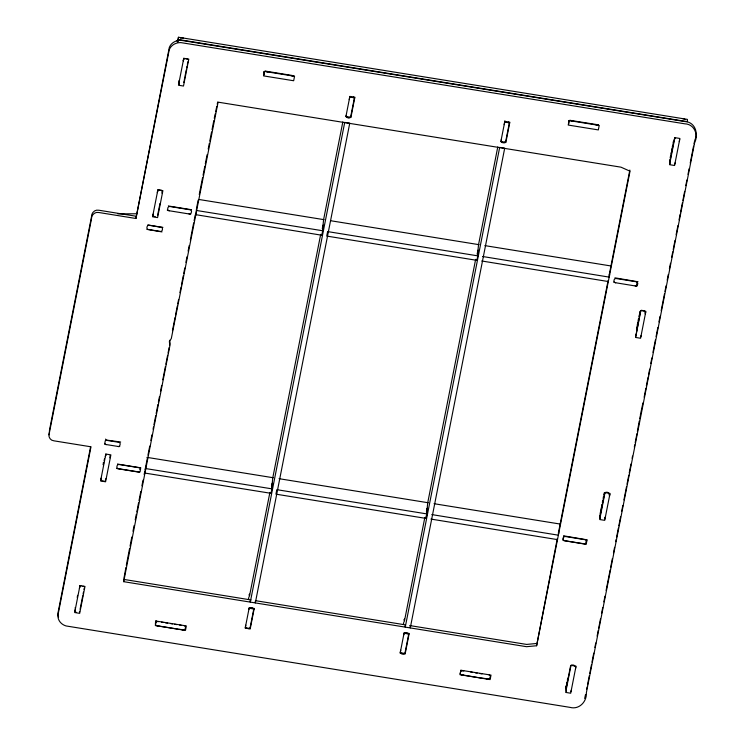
<?xml version="1.0" encoding="UTF-8"?>
<svg xmlns="http://www.w3.org/2000/svg" width="745" height="745" viewBox="0 0 745 745"><rect width="100%" height="100%" fill="white"/><g stroke="black" fill="none" stroke-linecap="round" stroke-linejoin="round"><path stroke-width="1.12" d="M103.313 464.778L103.359 462.505M105.529 439.094L106.321 440.044L120.671 442.018M123.698 581.677L169.99 345.242L169.329 341.666L171.313 338.519L218.099 102.158L620.967 167.169L630.019 171.201L536.605 645.747L526.575 646.697L123.698 581.677L123.745 579.405L251.009 599.948M57.905 615.379L90.992 446.804L53.882 440.817C49.794 440.491 47.755 435.899 49.468 432.342L91.449 219.077C91.272 215.1 94.829 211.571 98.824 212.502L135.935 218.49L169.255 47.68A11.78 10.542 1.1 0 1 172.887 42.8A11.883 10.635 1.1 0 1 176.658 40.882M272.558 483.337L271.152 493.348L145.033 473.094L145.052 472.088M145.033 473.094L145.769 466.296M177.748 40.928A4.535 4.051 1.1 0 1 178.502 39.532L687.374 121.658L687.421 119.386L178.455 37.25L177.962 41.804M323.358 225.251L321.961 235.262L195.842 214.681M195.833 215.007L196.568 208.218M255.358 600.973L255.321 602.901L349.75 123.195L344.73 122.385L250.301 602.09L250.283 600.284M271.152 493.348L271.18 492.221M271.869 484.464L271.804 487.873L272.754 477.927L320.695 234.349M321.961 235.262L321.98 234.135M322.65 227.514L322.604 229.795L323.553 219.85L342.83 121.91M426.112 518.427L426.997 513.938L276.814 489.67L275.929 494.159L426.112 518.427L426.168 515.782M426.82 509.468L426.755 512.886L427.695 502.94L475.645 259.353M426.997 513.938L427.36 508.323L426.475 512.811M476.912 260.35L477.796 255.861L327.614 231.583L326.729 236.072L476.912 260.35L476.93 259.418M477.601 252.527L477.554 254.799L478.504 244.854L497.781 146.914M477.796 255.861L478.16 250.236L477.275 254.725M536.605 645.747L557.307 538.533M557.493 539.138L557.484 539.622L430.889 519.069M565.883 688.166L565.921 685.884M566.74 684.813L566.787 682.532M608.293 281.051L608.283 281.536L481.689 260.983M635.569 336.619L635.606 334.943M565.893 687.933L566.144 686.294M599.883 515.019L600.023 516.164M178.912 80.777L178.875 81.438M609.14 494.205L609.028 494.969M504.188 124.62L504.877 120.82M183.633 58.622L183.261 60.922M105.725 454.376L105.352 456.694M79.799 586.185L79.417 588.42M157.698 190.431L157.325 192.648M248.895 609.391L249.212 607.613L254.231 608.423L250.199 628.948L245.179 628.137L245.785 625.185M403.762 634.805C403.501 631.732 409.666 632.57 408.465 635.42L405.075 652.62C404.87 655.079 399.758 654.333 400.391 651.922L404.163 632.626L409.182 633.436L405.15 653.952L400.13 653.142L400.736 650.189M669.783 159.803L669.857 161.292M575.838 666.803L575.485 668.926M609.838 494.14L609.485 496.217M645.673 312.127L645.31 314.204M679.663 139.464L679.291 141.587M349.247 99.616L349.852 96.394L354.871 97.204L351.156 116.229C351.77 119.07 344.376 117.878 346.136 115.419L349.629 97.642L350.746 96.524M505.743 121.537L504.607 122.543L501.078 140.423C499.327 142.882 506.721 144.074 506.097 141.233L509.822 122.208L504.803 121.398M694.666 140.498C698.754 132.508 694.414 121.817 684.869 121.547L181.054 40.323M637.385 431.383L639.247 421.102M639.657 418.811L640.076 416.529M123.94 578.325L125.933 567.457M126.333 565.278L129.593 548.404M346.136 115.382C345.28 117.85 350.429 118.734 350.765 116.322L354.275 98.498L353.586 96.98M178.94 82.621L179.154 84.632M155.426 622.447L155.761 620.715M75.096 608.144L75.198 607.622M75.152 609.904L74.826 611.366M101.013 478.532L100.966 480.264M644.844 313.002L644.947 312.49M185.142 628.733L185.328 627.784M90.601 446.749L57.952 613.098A11.78 10.542 1.1 0 0 58.594 617.037M135.935 218.49L169.208 49.952A11.78 10.542 1.1 0 1 171.313 46.46A11.883 10.635 1.1 0 1 174.628 43.964A11.78 10.542 1.1 0 1 180.97 42.623L684.832 123.819C694.377 124.089 698.717 134.78 694.619 142.779L586.38 692.636C586.995 701.65 579.116 709.994 569.962 707.359L66.175 625.968A11.78 10.542 1.1 0 1 62.263 624.068A11.883 10.635 1.1 0 1 59.451 621.088A11.78 10.542 1.1 0 1 57.933 615.407M177.561 41.813L178.455 37.25M77.201 597.406L77.62 595.32M103.294 464.889L103.704 462.785M104.095 460.82L104.477 458.846M80.097 609.242L82.751 595.767M83.105 593.942L83.468 592.117M83.989 589.444L84.222 588.271M105.79 478.7L105.408 480.32M109.888 457.877L110.13 455.456M159.97 203.459L157.586 215.51M161.991 193.188L161.991 190.543M183.792 82.444L184.145 80.665M184.322 79.78L184.862 77.033M185.039 76.12L185.654 73.019M185.859 71.986L186.259 69.937M186.66 67.888L187.014 66.1M187.358 64.321L187.861 61.816M130.049 546.122L131.837 537.005M132.964 531.306L134.081 525.616M135.208 519.917L136.326 514.218M136.773 511.936L137.22 509.664M137.443 508.518L138.561 502.847M139.008 500.575L140.796 491.495M141.913 485.824L143.031 480.153M144.148 474.472L144.595 472.209M145.042 469.937L147.501 457.449M147.948 455.186L149.736 446.106M150.844 440.444L151.952 434.829M153.06 429.213L153.498 426.969M153.945 424.715L155.714 415.738M156.152 413.494L157.921 404.507M158.368 402.263L159.467 396.647M160.575 391.032L161.684 385.416M162.783 379.801L165.418 366.41M165.865 364.175L167.616 355.244M168.063 353.009L169.162 347.431M169.599 345.196L170.037 342.961L169.534 340.288M172.458 330.659L175.094 317.268M175.531 315.033L177.291 306.102M177.729 303.876L178.614 299.406M179.936 292.673L181.044 287.058M181.482 284.813L183.251 275.827M183.698 273.583L184.797 267.967M185.905 262.352L187.014 256.736M188.113 251.121L189.221 245.505M190.329 239.89L190.767 237.646M190.99 236.51L193.672 222.895M194.119 220.622L195.237 214.951M196.578 208.134L198.142 200.191M199.26 194.519L202.612 177.496M203.059 175.224L204.847 166.126M205.294 163.853L207.091 154.737M208.209 149.037L209.336 143.338M209.783 141.066L211.571 131.949M212.027 129.667L213.815 120.55M248.43 599.418L248.942 596.801M269.895 492.445L249.491 596.102L249.51 594.249L249.24 595.106M271.487 486.662L272.149 483.3M322.287 228.585L322.948 225.214M403.38 624.422L403.892 621.805M424.846 517.449L404.433 621.107L404.47 619.3M426.438 511.75L427.099 508.379M477.247 253.663L477.908 250.301M501.18 139.911L501.674 141.969M558.433 532.824L608.06 280.716M609.177 275.017L629.842 170.065M563.769 535.683L562.885 540.172L563.76 540.619L585.551 544.213A1.332 0.587 11.1 0 0 586.268 544.101M585.551 544.213L586.427 539.725A1.332 0.587 11.1 0 0 587.153 539.613M635.159 285.903C637.683 287.104 639.024 281.889 636.304 281.778L616.236 278.546C613.75 277.736 612.846 282.942 615.631 282.746L636.351 286.127L637.236 281.638A1.332 0.587 11.1 0 0 637.953 281.526M566.638 683.78L566.992 682.001M567.345 680.222L567.746 678.164M600.116 513.705L600.619 511.172M600.796 510.278L601.327 507.578M601.532 506.544L601.941 504.477M602.351 502.4L602.761 500.314M603.143 498.349L603.506 496.505M603.869 494.68L604.223 492.883M636.537 328.685L637.087 325.919M637.264 324.997L637.888 321.868M638.093 320.825L638.493 318.758M638.903 316.681L639.257 314.893M639.61 313.096L639.946 311.401M670.193 157.744L670.547 155.956M670.9 154.131L671.264 152.297M671.673 150.229L672.083 148.153M672.279 147.128L672.688 145.079M673.061 143.161L673.415 141.373M586.65 689.227L587.097 686.974M587.535 684.72L589.314 675.687M589.761 673.433L591.539 664.4M591.977 662.147L593.756 653.123M594.873 647.48L595.758 642.963M597.108 636.109L598.226 630.4M598.682 628.119L600.479 618.993M601.597 613.284L602.724 607.575M603.85 601.867L604.968 596.158M606.095 590.45L610.146 569.897M610.593 567.625L612.362 558.601M613.48 552.958L614.588 547.314M615.696 541.671L616.143 539.417M616.59 537.154L618.359 528.13M618.806 525.868L620.585 516.844M621.693 511.2L622.801 505.557M623.919 499.914L626.573 486.401M627.02 484.157L628.789 475.17M629.227 472.926L630.996 463.949M632.105 458.343L632.542 456.089M634.312 447.112L634.749 444.867M635.196 442.623L636.966 433.646M644.136 397.215L645.896 388.238M646.343 385.994L648.113 377.017M648.55 374.772L649.659 369.157M650.757 363.541L651.866 357.935M652.974 352.32L655.404 339.971M656.066 336.591L657.844 327.558M658.952 321.915L660.07 316.271M661.178 310.637L664.512 293.707M664.95 291.444L666.067 285.81M667.175 280.167L668.284 274.523M669.392 268.88L670.509 263.236M671.627 257.537L672.754 251.829M673.201 249.547L674.998 240.412M676.125 234.703L677.922 225.577M679.049 219.868L680.166 214.16M680.613 211.869L682.42 202.742M682.867 200.461L684.664 191.325M685.782 185.645L686.89 180.001M687.998 174.358L689.116 168.715M690.224 163.071L693.558 146.141M694.005 143.887L694.442 141.634M249.258 595.218L249.473 594.277M404.209 620.222L404.442 619.244M263.795 71.883L263.954 72.489M489.838 678.118L490.108 676.73M183.298 60.485L184.453 58.492M157.446 191.856L158.415 189.919L161.851 190.413M604.53 517.831L604.633 517.319M179.024 82.425L178.66 83.962M101.115 478.197L100.752 479.724M571.313 690.093L570.949 691.705M105.408 456.182L106.2 454.478M79.51 587.758L80.125 586.222M605.294 517.477L604.949 518.995M75.189 609.922L75.105 611.636L76.139 612.26M214.262 118.269L215.175 113.948M215.631 111.778L216.776 106.367M217.233 104.207L217.68 102.046M641.128 335.464L640.784 336.926M675.119 162.755L674.774 164.207M640.281 415.384L642.944 402.887M584.676 698.447L585.551 694.405M140.153 469.164L139.781 469.536M404.2 619.914L404.479 619.197M152.734 215.603L153.097 214.15L153.135 216.05M79.659 611.375L79.408 611.971M405.224 625.297L405.252 627.094L499.681 147.389L504.7 148.199L410.272 627.905L410.244 626.107M460.727 671.04L460.121 673.946L461.062 674.691L477.415 677.447M162.931 227.337L148.59 225.251C146.886 225.269 146.085 229.171 147.985 229.432L160.659 231.481C162.447 231.723 163.23 227.923 161.609 227.346M161.991 231.918L146.905 229.367M119.787 446.506L118.241 446.6M460.876 670.919L463.837 670.919M80.479 585.943L80.991 585.933M489.167 679.077L478.514 677.624M536.651 643.475L526.622 644.425L409.713 625.558M104.598 481.261L102 480.888M117.878 213.889L136.661 213.768M504.607 142.444L505.725 141.299L509.217 123.605L508.602 121.994M183.363 38.042L182.208 37.902A4.535 4.051 1.1 0 0 180.513 38.172M637.236 281.638L614.932 277.829M586.427 539.725L564.133 535.916M322.846 230.773L196.717 210.518M272.037 488.86L145.918 468.605M291.23 75.729L291.798 75.813A3.11 1.369 11.1 0 0 293.828 75.655M182.153 629.879L182.711 629.972A3.11 1.369 11.1 0 0 184.332 629.925L178.549 629.19M188.997 213.899C191.474 214.97 192.713 209.829 190.031 209.764L169.962 206.523C167.42 205.732 166.601 211.058 169.469 210.751M595.842 124.89L596.438 124.974A3.082 1.36 11.1 0 0 598.477 124.834M486.755 679.04L487.36 679.133A3.082 1.36 11.1 0 0 488.971 679.105M675.529 137.685L674.225 139.287L669.746 162.084L670.053 163.891M609.764 274.924L609.214 274.84L609.168 277.112L482.574 256.494M558.964 533.01L558.415 532.926L558.368 535.189L431.774 514.581M158.434 621.675C155.482 620.017 153.824 625.912 157.195 625.781L177.515 629.031M248.904 628.761L250.134 627.56L253.607 609.885C254.166 607.473 249.007 606.793 248.904 609.317L245.44 626.918L246.064 628.305M161.581 622.177L163.406 622.466M165.427 622.792L167.662 623.155M170.67 623.63L172.561 623.928M174.6 624.254L176.798 624.608M179.647 625.064L181.398 625.344M185.617 58.659L187.842 59.172M349.74 97.055L354.76 97.865M504.691 122.068L509.71 122.878M345.913 116.509L350.932 117.319M500.864 141.513L505.883 142.323M198.915 199.474L324.084 219.673M330.976 220.781L479.11 244.686M484.855 245.617L611.17 266.002M154.122 216.441L155.156 216.609M135.972 216.218L98.871 210.23C94.866 209.298 91.318 212.819 91.486 216.804L49.505 430.061L49.17 434.894M161.386 227.421L147.789 224.878M146.961 457.365L273.285 477.75M279.021 478.681L428.31 502.773M434.046 503.704L560.37 524.089M255.572 600.684L405.187 624.832M249.119 608.237L254.138 609.047M404.06 633.25L409.079 634.06M82.928 586.24L84.045 586.594M245.282 627.728L250.301 628.538M400.233 652.732L405.252 653.542M106.209 444.663L104.645 444.057M470.682 672.037L472.535 672.335M475.31 672.791L477.173 673.098M479.976 673.554L482.034 673.89M267.939 71.967L267.278 71.855A3.082 1.36 11.1 0 1 265.248 71.082M566.526 691.435L565.911 689.525L570.4 666.738C570.419 664.326 574.488 664.521 575.093 666.347M158.853 626.126L158.191 626.014A3.082 1.36 11.1 0 1 156.58 625.483M572.505 121.118L571.909 121.016A3.11 1.369 11.1 0 1 569.869 120.215M463.427 675.277L462.822 675.175A3.11 1.369 11.1 0 1 461.202 674.625M615.705 282.811L613.684 282.085M682.522 118.595L683.659 118.837A4.526 4.051 1.1 0 1 685.149 119.61M184.276 625.837L185.151 626.219M489.148 675.1L489.744 675.361M264.112 74.919L264.242 71.678L265.965 71.194L292.021 75.431L293.819 76.325M568.714 124.052L569.003 120.811L570.53 120.411L596.968 124.601L598.589 125.551M644.798 311.047L641.445 310.255L640.458 311.214L635.802 336.321M600.088 518.632L599.893 516.937L604.409 493.972C604.428 491.57 608.497 491.765 609.103 493.59M176.621 40.91A11.78 10.542 1.1 0 1 181.007 40.351M191.567 209.55A1.257 0.559 11.1 0 1 190.729 209.596L169.264 206.132A1.322 0.587 11.1 0 1 168.398 205.797M637.068 286.015A1.332 0.587 11.1 0 1 636.351 286.127M190.822 213.973A1.257 0.559 11.1 0 1 189.845 214.085L168.379 210.621A1.322 0.587 11.1 0 1 167.262 210.053M140.768 467.627A1.257 0.559 11.1 0 1 139.93 467.683L118.464 464.219A1.322 0.587 11.1 0 1 117.598 463.884M139.883 472.116A1.257 0.559 11.1 0 1 139.045 472.172L117.58 468.707A1.322 0.587 11.1 0 1 116.565 468.251M104.738 443.536L105.445 444.42L118.464 446.525C120.159 446.525 120.951 442.716 119.153 442.353L106.023 440.258L105.287 440.789L104.738 443.536M586.911 540.665L586.315 543.589L585.3 543.98L564.626 540.702C561.954 540.637 563.183 535.487 565.66 536.568L585.644 539.79L586.911 540.665M140.647 468.67L140.107 471.445L138.998 471.967L118.353 468.679C115.633 468.577 116.984 463.353 119.507 464.563L139.408 467.776L140.647 468.67M79.976 585.607L74.668 612.539L79.687 613.349L84.995 586.417L79.976 585.607M105.865 454.059L100.566 480.981L105.585 481.792L110.884 454.869L105.865 454.059M157.875 189.854L152.576 216.786L157.595 217.596L162.894 190.664L157.875 189.854M183.773 58.306L178.474 85.228L183.493 86.038L188.792 59.116L183.773 58.306M156.217 621.069L155.333 625.558L185.468 630.419L186.352 625.93L156.217 621.069M264.419 71.399L263.534 75.888L293.67 80.749L294.554 76.26L264.419 71.399M460.904 670.239L460.019 674.728L490.136 679.589L491.011 675.1L460.904 670.239M569.106 120.569L568.221 125.058L598.337 129.919L599.213 125.43L569.106 120.569M571.005 665.369L565.679 692.412L570.698 693.222L576.025 666.179L571.005 665.369M605.014 492.613L599.706 519.544L604.726 520.355L610.034 493.423L605.014 492.613M640.858 310.516L635.56 337.448L640.579 338.258L645.878 311.326L640.858 310.516M674.886 137.648L669.559 164.692L674.579 165.502L679.906 138.458L674.886 137.648"/></g></svg>
